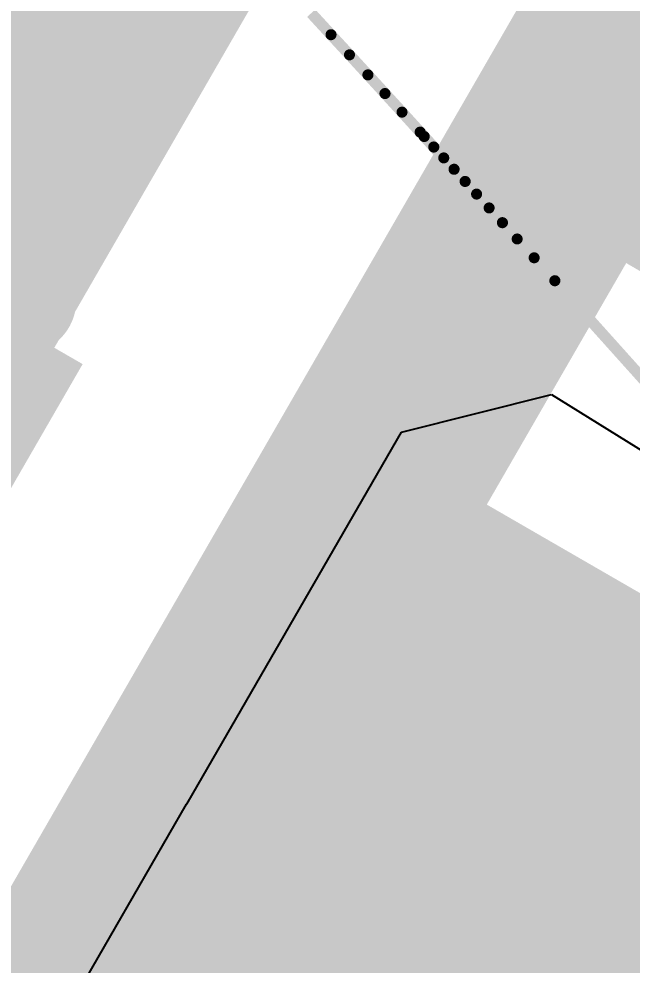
# Model space of a CAD drawing. Header units: inches. Extents: x -7 to 348, y -14 to 159.
# Drawn here: x 45.894 to 46.598, y 37.08 to 38.166 of the extents above; entities that cross this region are included whole.
import ezdxf

# ---------------------------------------------------------------- set-up
doc = ezdxf.new("R2010")
doc.units = ezdxf.units.IN
for name, color, linetype in [('Dimension', 6, 'Continuous'), ('Fabrication', 76, 'Continuous'), ('Top Layer', 1, 'Continuous'), ('Top Overlay', 2, 'Continuous'), ('Top Paste', 8, 'Continuous'), ('Top Solder', 216, 'Continuous')]:
    doc.layers.add(name, color=color, linetype=linetype)
doc.styles.add('Arial', font='', dxfattribs={"height": 0.2})
doc.styles.get('Arial').set_extended_font_data('Arial')

msp = doc.modelspace()

# ---------------------------------------------------------------- hatches: boundary and pattern name
at = {"layer": 'Top Layer'}
msp.add_hatch(color=1, dxfattribs=at).paths.add_polyline_path([(46.6989, 37.2777), (46.3814, 36.7278), (45.9854, 36.9564), (46.3029, 37.5063)])
at = {"layer": 'Top Paste'}
msp.add_hatch(color=8, dxfattribs=at).paths.add_polyline_path([(46.6989, 37.2777), (46.3814, 36.7278), (45.9854, 36.9564), (46.3029, 37.5063)])
at = {"layer": 'Top Solder'}
for points in [[(45.967, 37.7696), (45.5895, 37.1157), (45.0896, 37.4043), (45.4671, 38.0582)], [(46.7808, 37.2997), (46.4033, 36.6458), (45.9035, 36.9344), (46.281, 37.5883)]]:
    msp.add_hatch(color=216, dxfattribs=at).paths.add_polyline_path(points)

# ---------------------------------------------------------------- linework, layer by layer
at = {"layer": 'Dimension', "const_width": 0.254}
for points in [[(58.31, 19.467, 1), (13.31, 19.467, 1)], [(54.5603, 19.4669, 1), (17.0603, 19.4669, 1)]]:
    msp.add_lwpolyline(points, format="xyb", close=True, dxfattribs=at)
msp.add_lwpolyline([(22.3332, -3.8762), (47.8332, 40.2911)], dxfattribs=at)
at = {"layer": 'Fabrication', "const_width": 0.0127}
for points in [[(46.2294, 38.1723), (46.2521, 38.1476)], [(46.2294, 38.1723), (46.2521, 38.1476)], [(46.2521, 38.1476), (46.2734, 38.1245)], [(46.2521, 38.1476), (46.2734, 38.1245)], [(46.2734, 38.1245), (46.2945, 38.1015)], [(46.2734, 38.1245), (46.2945, 38.1015)], [(46.2945, 38.1015), (46.3141, 38.0801)], [(46.2945, 38.1015), (46.3141, 38.0801)], [(46.3141, 38.0801), (46.3337, 38.0587)], [(46.3141, 38.0801), (46.3337, 38.0587)], [(46.3337, 38.0587), (46.3545, 38.0358)], [(46.3337, 38.0587), (46.3545, 38.0358)], [(46.3545, 38.0358), (46.3591, 38.0308)], [(46.3545, 38.0358), (46.3591, 38.0308)], [(46.3591, 38.0308), (46.3701, 38.0187)], [(46.3591, 38.0308), (46.3701, 38.0187)], [(46.3701, 38.0187), (46.3815, 38.0062)], [(46.3701, 38.0187), (46.3815, 38.0062)], [(46.3815, 38.0062), (46.3934, 37.9932)], [(46.3815, 38.0062), (46.3934, 37.9932)], [(46.3934, 37.9932), (46.4061, 37.9792)], [(46.3934, 37.9932), (46.4061, 37.9792)], [(46.4061, 37.9792), (46.4192, 37.9647)], [(46.4061, 37.9792), (46.4192, 37.9647)], [(46.4192, 37.9647), (46.4337, 37.9488)], [(46.4192, 37.9647), (46.4337, 37.9488)], [(46.4337, 37.9488), (46.4489, 37.9319)], [(46.4337, 37.9488), (46.4489, 37.9319)], [(46.4489, 37.9319), (46.4659, 37.9132)], [(46.4489, 37.9319), (46.4659, 37.9132)], [(46.4659, 37.9132), (46.4854, 37.8916)], [(46.4659, 37.9132), (46.4854, 37.8916)], [(46.4854, 37.8916), (46.5091, 37.8653)], [(46.4854, 37.8916), (46.5091, 37.8653)], [(46.5091, 37.8653), (46.6183, 37.7436)], [(46.5091, 37.8653), (46.6183, 37.7436)]]:
    msp.add_lwpolyline(points, dxfattribs=at)
at = {"layer": 'Fabrication', "const_width": 0.00635}
for points in [[(46.249, 38.1476, 1), (46.2553, 38.1476, 1)], [(46.249, 38.1476, 1), (46.2553, 38.1476, 1)], [(46.249, 38.1476, 1), (46.2553, 38.1476, 1)], [(46.249, 38.1476, 1), (46.2553, 38.1476, 1)], [(46.2702, 38.1245, 1), (46.2765, 38.1245, 1)], [(46.2702, 38.1245, 1), (46.2765, 38.1245, 1)], [(46.2702, 38.1245, 1), (46.2765, 38.1245, 1)], [(46.2702, 38.1245, 1), (46.2765, 38.1245, 1)], [(46.2913, 38.1015, 1), (46.2977, 38.1015, 1)], [(46.2913, 38.1015, 1), (46.2977, 38.1015, 1)], [(46.2913, 38.1015, 1), (46.2977, 38.1015, 1)], [(46.2913, 38.1015, 1), (46.2977, 38.1015, 1)], [(46.3109, 38.0801, 1), (46.3173, 38.0801, 1)], [(46.3109, 38.0801, 1), (46.3173, 38.0801, 1)], [(46.3109, 38.0801, 1), (46.3173, 38.0801, 1)], [(46.3109, 38.0801, 1), (46.3173, 38.0801, 1)], [(46.3305, 38.0587, 1), (46.3368, 38.0587, 1)], [(46.3305, 38.0587, 1), (46.3368, 38.0587, 1)], [(46.3305, 38.0587, 1), (46.3368, 38.0587, 1)], [(46.3305, 38.0587, 1), (46.3368, 38.0587, 1)], [(46.3513, 38.0358, 1), (46.3577, 38.0358, 1)], [(46.3513, 38.0358, 1), (46.3577, 38.0358, 1)], [(46.3513, 38.0358, 1), (46.3577, 38.0358, 1)], [(46.3513, 38.0358, 1), (46.3577, 38.0358, 1)], [(46.3559, 38.0308, 1), (46.3623, 38.0308, 1)], [(46.3559, 38.0308, 1), (46.3623, 38.0308, 1)], [(46.3559, 38.0308, 1), (46.3623, 38.0308, 1)], [(46.3559, 38.0308, 1), (46.3623, 38.0308, 1)], [(46.3669, 38.0187, 1), (46.3733, 38.0187, 1)], [(46.3669, 38.0187, 1), (46.3733, 38.0187, 1)], [(46.3669, 38.0187, 1), (46.3733, 38.0187, 1)], [(46.3669, 38.0187, 1), (46.3733, 38.0187, 1)], [(46.3784, 38.0062, 1), (46.3847, 38.0062, 1)], [(46.3784, 38.0062, 1), (46.3847, 38.0062, 1)], [(46.3784, 38.0062, 1), (46.3847, 38.0062, 1)], [(46.3784, 38.0062, 1), (46.3847, 38.0062, 1)], [(46.3902, 37.9932, 1), (46.3966, 37.9932, 1)], [(46.3902, 37.9932, 1), (46.3966, 37.9932, 1)], [(46.3902, 37.9932, 1), (46.3966, 37.9932, 1)], [(46.3902, 37.9932, 1), (46.3966, 37.9932, 1)], [(46.4029, 37.9792, 1), (46.4093, 37.9792, 1)], [(46.4029, 37.9792, 1), (46.4093, 37.9792, 1)], [(46.4029, 37.9792, 1), (46.4093, 37.9792, 1)], [(46.4029, 37.9792, 1), (46.4093, 37.9792, 1)], [(46.4161, 37.9647, 1), (46.4224, 37.9647, 1)], [(46.4161, 37.9647, 1), (46.4224, 37.9647, 1)], [(46.4161, 37.9647, 1), (46.4224, 37.9647, 1)], [(46.4161, 37.9647, 1), (46.4224, 37.9647, 1)], [(46.4305, 37.9488, 1), (46.4368, 37.9488, 1)], [(46.4305, 37.9488, 1), (46.4368, 37.9488, 1)], [(46.4305, 37.9488, 1), (46.4368, 37.9488, 1)], [(46.4305, 37.9488, 1), (46.4368, 37.9488, 1)], [(46.4457, 37.9319, 1), (46.4521, 37.9319, 1)], [(46.4457, 37.9319, 1), (46.4521, 37.9319, 1)], [(46.4457, 37.9319, 1), (46.4521, 37.9319, 1)], [(46.4457, 37.9319, 1), (46.4521, 37.9319, 1)], [(46.4627, 37.9132, 1), (46.469, 37.9132, 1)], [(46.4627, 37.9132, 1), (46.469, 37.9132, 1)], [(46.4627, 37.9132, 1), (46.469, 37.9132, 1)], [(46.4627, 37.9132, 1), (46.469, 37.9132, 1)], [(46.4822, 37.8916, 1), (46.4885, 37.8916, 1)], [(46.4822, 37.8916, 1), (46.4885, 37.8916, 1)], [(46.4822, 37.8916, 1), (46.4885, 37.8916, 1)], [(46.4822, 37.8916, 1), (46.4885, 37.8916, 1)], [(46.5059, 37.8653, 1), (46.5123, 37.8653, 1)], [(46.5059, 37.8653, 1), (46.5123, 37.8653, 1)], [(46.5059, 37.8653, 1), (46.5123, 37.8653, 1)], [(46.5059, 37.8653, 1), (46.5123, 37.8653, 1)]]:
    msp.add_lwpolyline(points, format="xyb", close=True, dxfattribs=at)
at = {"layer": 'Fabrication', "const_width": 0.0127}
msp.add_lwpolyline([(45.8304, 36.6983, -0.589806), (46.9793, 37.3334)], format="xyb", dxfattribs=at)
msp.add_lwpolyline([(45.8304, 36.6983, -0.589806), (46.9793, 37.3334)], format="xyb", dxfattribs=at)
msp.add_lwpolyline([(45.8304, 36.6983, -0.589806), (46.9793, 37.3334)], format="xyb", dxfattribs=at)
msp.add_lwpolyline([(45.8304, 36.6983, -0.589806), (46.9793, 37.3334)], format="xyb", dxfattribs=at)
at = {"layer": 'Top Layer'}
for p, q in [((46.3329, 37.6915), (46.5053, 37.7347)), ((46.5053, 37.7347), (47.5342, 37.0949)), ((46.088, 37.2673), (46.3329, 37.6915)), ((45.9027, 36.9465), (46.0864, 37.2647)), ((46.0864, 37.2647), (46.0865, 37.2648)), ((46.0865, 37.2648), (46.088, 37.2673)), ((46.0865, 37.2648), (46.0865, 37.2648))]:
    msp.add_line(p, q, dxfattribs=at)
at = {"layer": 'Top Layer', "const_width": 2.032}
msp.add_lwpolyline([(23.9597, 38.6755, -0.53877), (58.0622, 22.8854)], format="xyb", dxfattribs=at)
at = {"layer": 'Top Layer', "const_width": 0.508}
for points in [[(45.5272, 37.5909), (46.4272, 39.1498)], [(46.4301, 37.0663), (47.0883, 36.6863)]]:
    msp.add_lwpolyline(points, dxfattribs=at)
at = {"layer": 'Top Layer', "const_width": 0.254}
msp.add_lwpolyline([(46.3031, 37.0663, 1), (46.5571, 37.0663, 1)], format="xyb", close=True, dxfattribs=at)
at = {"layer": 'Top Overlay', "const_width": 0.127}
for points in [[(45.4565, 38.0977), (45.8964, 37.8437)], [(46.3804, 37.5643), (46.8203, 37.3103)], [(46.4139, 36.6063), (46.8203, 37.3103)]]:
    msp.add_lwpolyline(points, dxfattribs=at)
at = {"layer": 'Top Overlay', "const_width": 0.0635}
for points in [[(45.8647, 37.8437, 1), (45.9282, 37.8437, 1)], [(46.3486, 37.5643, 1), (46.4121, 37.5643, 1)]]:
    msp.add_lwpolyline(points, format="xyb", close=True, dxfattribs=at)

# ---------------------------------------------------------------- texts
at = {"layer": 'Top Overlay', "style": 'Arial'}
msp.add_text('C12', height=0.889, rotation=330, dxfattribs=at).set_placement((45.5146, 38.507))

doc.saveas('drawing.dxf')
